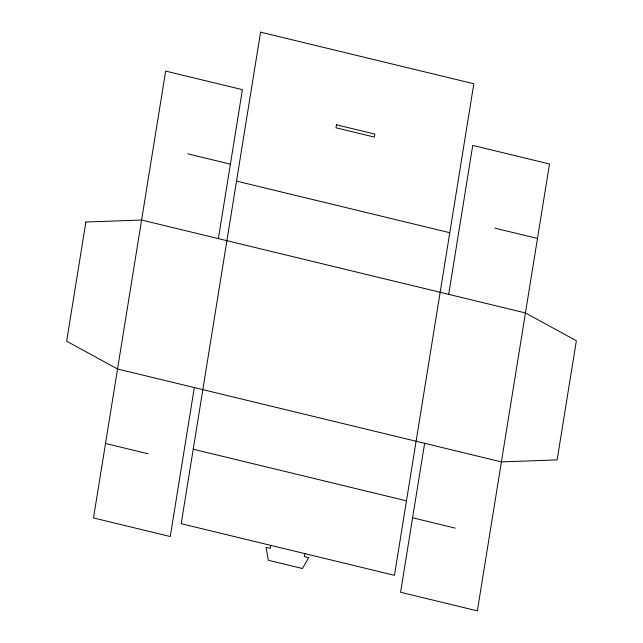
<?xml version="1.0" encoding="UTF-8"?>
<svg xmlns="http://www.w3.org/2000/svg" width="643" height="643" viewBox="0 0 643 643"><rect width="100%" height="100%" fill="white"/><g stroke="black" fill="none" stroke-linecap="round" stroke-linejoin="round"><path stroke-width="0.96" d="M194.315 387.576L170.258 536.527L93.492 517.945L165.653 71.084L242.427 89.666L218.371 238.617M270.759 545.377L270.285 548.35L266.017 547.322L268.356 560.27L302.475 568.525L308.664 557.642L304.404 556.613L304.886 553.631M424.629 443.316L400.573 592.267L477.347 610.85L549.508 163.989L472.742 145.406L448.685 294.365M187.748 153.822L230.395 164.142M494.829 228.144L537.484 238.465M236.52 181.101L449.779 232.718M193.221 449.216L406.48 500.833M105.516 443.469L148.171 453.789M412.605 517.792L455.252 528.112M85.881 222.028L66.639 341.192L117.54 368.994L501.403 461.899L557.119 459.906L576.361 340.742L525.46 312.94L141.597 220.035L85.881 222.028M260.576 32.15L181.197 523.691L394.448 575.308L473.835 83.767L260.576 32.15M336.466 124.806L335.984 127.788L374.371 137.08L374.853 134.098L336.466 124.806"/></g></svg>
